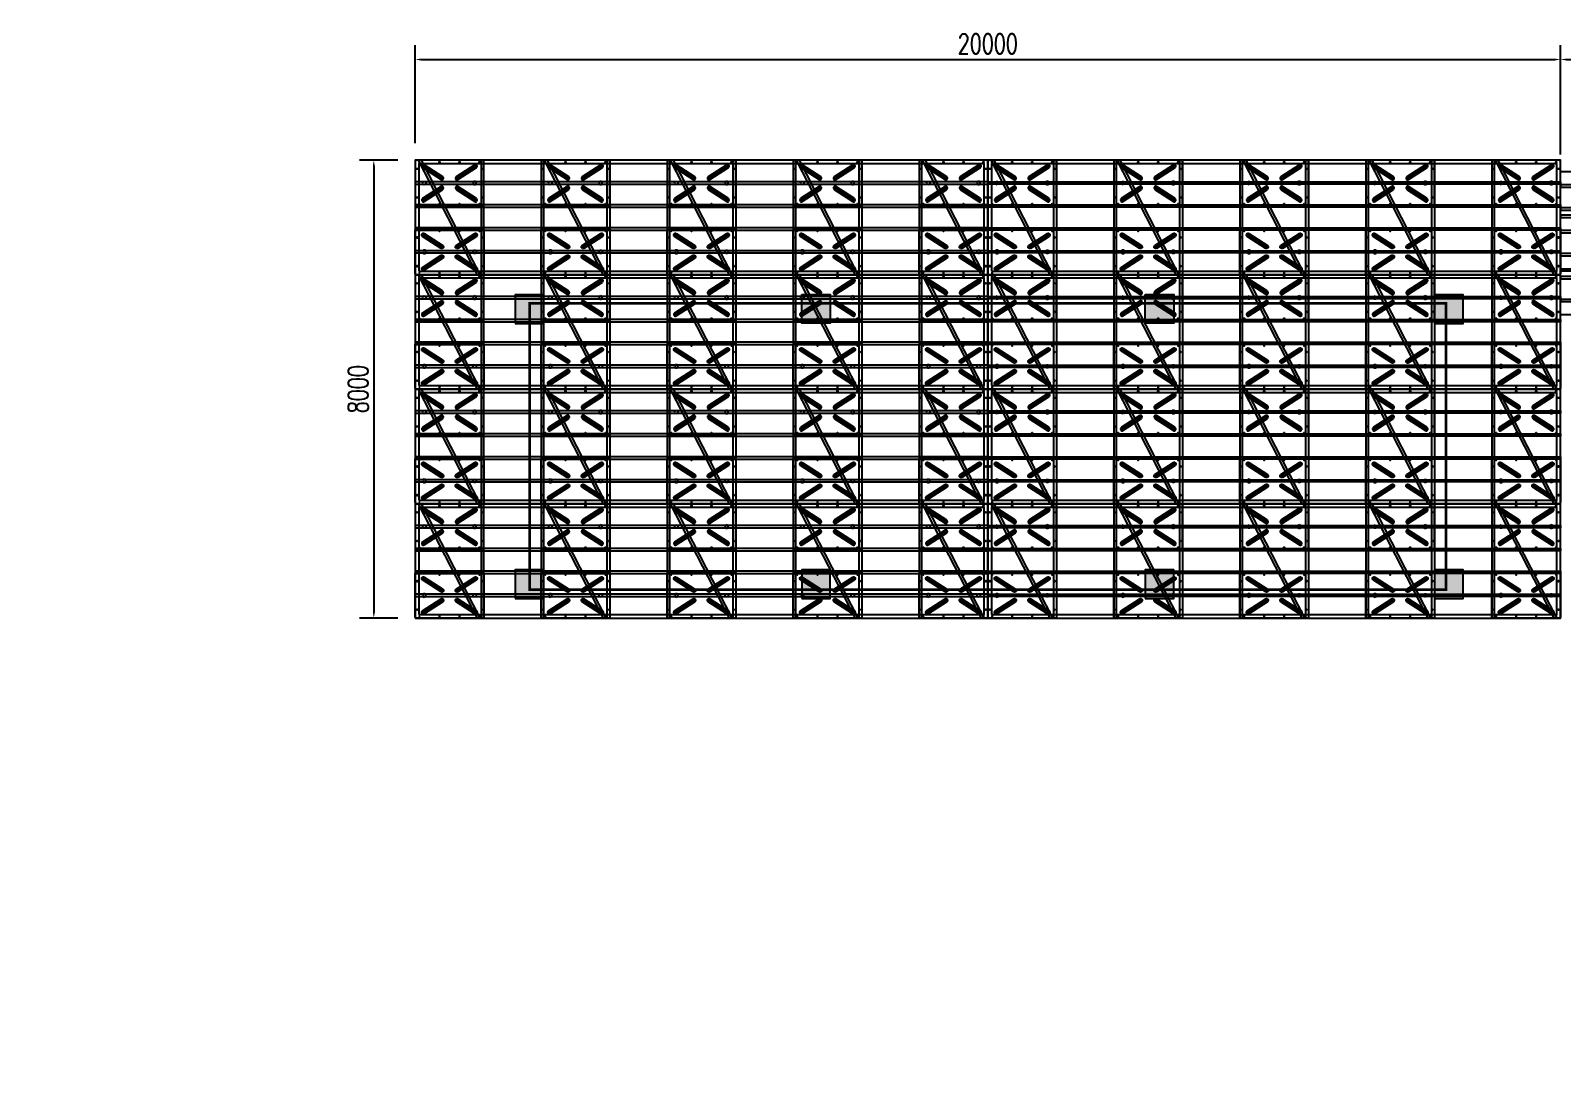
# Model space of a CAD drawing. Header units: millimetres. Extents: x -1871197 to -1180782, y 1281217 to 1543414.
# Drawn here: x -1449790 to -1423046, y 1381034 to 1399281 of the extents above; entities that cross this region are included whole.
import ezdxf

# ---------------------------------------------------------------- set-up
doc = ezdxf.new("R2010")
doc.units = ezdxf.units.MM
doc.header["$LTSCALE"] = 10
doc.layers.get('0').update_dxf_attribs({"linetype": 'CONTINUOUS'})
doc.layers.get('DEFPOINTS').update_dxf_attribs({"linetype": 'CONTINUOUS'})
for name, color, linetype in [('W-FLOAT_BOWL浮筒', 253, 'CONTINUOUS'), ('W-STEEL_FRAME钢架', 3, 'CONTINUOUS'), ('W-STEEL_KEEL钢龙骨', 5, 'CONTINUOUS'), ('W-WOOD_FLOOR木地板', 30, 'CONTINUOUS'), ('景-通用-文字', 7, 'CONTINUOUS')]:
    doc.layers.add(name, color=color, linetype=linetype)
doc.styles.add('STANDARD_T3', font='simplex.shx', dxfattribs={"width": 0.7, "bigfont": 'gbcbig.shx'})
doc.dimstyles.new('W&&100', dxfattribs={"dimtxt": 350, "dimasz": 100, "dimexe": 250, "dimexo": 300, "dimgap": 100, "dimtad": 1, "dimdec": 0, "dimzin": 0, "dimdsep": 46, "dimtxsty": 'STANDARD_T3', "dimcen": 0.09, "dimclrd": 1, "dimclre": 1, "dimclrt": 7, "dimazin": 2, "dimtfac": 1, "dimtdec": 0, "dimtix": 1, "dimtmove": 2, "dimatfit": 3, "dimfxl": 100, "dimtolj": 1, "dimtzin": 0, "dimarcsym": 0})

# ---------------------------------------------------------------- blocks, each defined once
blk = doc.blocks.new('*U172')
at = {"layer": 'W-STEEL_KEEL钢龙骨'}
blk.add_lwpolyline([(-5250, -20), (5250, -20), (5250, 20), (-5250, 20)], close=True, dxfattribs=at)
blk = doc.blocks.new('*U173')
at = {"color": 0, "linetype": 'ByBlock', "lineweight": -2, "transparency": 16777216}
for p in [(0, 0), (0, -400), (0, -800), (0, -1200), (0, -1600), (0, -2000)]:
    blk.add_blockref('*U172', p, dxfattribs=at)
blk = doc.blocks.new('*U214')
at = {"layer": 'W-STEEL_KEEL钢龙骨'}
blk.add_lwpolyline([(-5000, -20), (5000, -20), (5000, 20), (-5000, 20)], close=True, dxfattribs=at)
blk = doc.blocks.new('*U215')
at = {"layer": 'W-STEEL_KEEL钢龙骨', "color": 0, "linetype": 'ByBlock', "lineweight": -2, "transparency": 16777216}
for p in [(0, 0), (0, -400), (0, -800), (0, -1200)]:
    blk.add_blockref('*U214', p, dxfattribs=at)
blk = doc.blocks.new('*U200')
at = {"layer": 'W-STEEL_KEEL钢龙骨'}
blk.add_lwpolyline([(-5000, -20), (5000, -20), (5000, 20), (-5000, 20)], close=True, dxfattribs=at)
blk = doc.blocks.new('*U201')
at = {"layer": 'W-STEEL_KEEL钢龙骨', "color": 0, "linetype": 'ByBlock', "lineweight": -2, "transparency": 16777216}
for p in [(0, 0), (0, -400), (0, -800), (0, -1200)]:
    blk.add_blockref('*U200', p, dxfattribs=at)
blk = doc.blocks.new('*U210')
at = {"layer": 'W-STEEL_KEEL钢龙骨'}
blk.add_lwpolyline([(-5000, -20), (5000, -20), (5000, 20), (-5000, 20)], close=True, dxfattribs=at)
blk = doc.blocks.new('*U211')
at = {"layer": 'W-STEEL_KEEL钢龙骨', "color": 0, "linetype": 'ByBlock', "lineweight": -2, "transparency": 16777216}
for p in [(0, 0), (0, -400), (0, -800), (0, -1200)]:
    blk.add_blockref('*U210', p, dxfattribs=at)
blk = doc.blocks.new('*U202')
at = {"layer": 'W-STEEL_KEEL钢龙骨'}
blk.add_lwpolyline([(-5000, -20), (5000, -20), (5000, 20), (-5000, 20)], close=True, dxfattribs=at)
blk = doc.blocks.new('*U203')
at = {"layer": 'W-STEEL_KEEL钢龙骨', "color": 0, "linetype": 'ByBlock', "lineweight": -2, "transparency": 16777216}
for p in [(0, 0), (0, -400), (0, -800), (0, -1200)]:
    blk.add_blockref('*U202', p, dxfattribs=at)
blk = doc.blocks.new('*U204')
at = {"layer": 'W-STEEL_KEEL钢龙骨'}
blk.add_lwpolyline([(-5000, -20), (5000, -20), (5000, 20), (-5000, 20)], close=True, dxfattribs=at)
blk = doc.blocks.new('*U205')
at = {"layer": 'W-STEEL_KEEL钢龙骨', "color": 0, "linetype": 'ByBlock', "lineweight": -2, "transparency": 16777216}
for p in [(0, 0), (0, -400), (0, -800), (0, -1200)]:
    blk.add_blockref('*U204', p, dxfattribs=at)
blk = doc.blocks.new('*U206')
at = {"layer": 'W-STEEL_KEEL钢龙骨'}
blk.add_lwpolyline([(-5000, -20), (5000, -20), (5000, 20), (-5000, 20)], close=True, dxfattribs=at)
blk = doc.blocks.new('*U207')
at = {"layer": 'W-STEEL_KEEL钢龙骨', "color": 0, "linetype": 'ByBlock', "lineweight": -2, "transparency": 16777216}
for p in [(0, 0), (0, -400), (0, -800), (0, -1200)]:
    blk.add_blockref('*U206', p, dxfattribs=at)
blk = doc.blocks.new('*U208')
at = {"layer": 'W-STEEL_KEEL钢龙骨'}
blk.add_lwpolyline([(-5000, -20), (5000, -20), (5000, 20), (-5000, 20)], close=True, dxfattribs=at)
blk = doc.blocks.new('*U209')
at = {"layer": 'W-STEEL_KEEL钢龙骨', "color": 0, "linetype": 'ByBlock', "lineweight": -2, "transparency": 16777216}
for p in [(0, 0), (0, -400), (0, -800), (0, -1200)]:
    blk.add_blockref('*U208', p, dxfattribs=at)
blk = doc.blocks.new('*U212')
at = {"layer": 'W-STEEL_KEEL钢龙骨'}
blk.add_lwpolyline([(-5000, -20), (5000, -20), (5000, 20), (-5000, 20)], close=True, dxfattribs=at)
blk = doc.blocks.new('*U213')
at = {"layer": 'W-STEEL_KEEL钢龙骨', "color": 0, "linetype": 'ByBlock', "lineweight": -2, "transparency": 16777216}
for p in [(0, 0), (0, -400), (0, -800), (0, -1200)]:
    blk.add_blockref('*U212', p, dxfattribs=at)
blk = doc.blocks.new('zhuzi')
at = {"layer": '景-通用-文字'}
h = blk.add_hatch(color=1, dxfattribs=at)
h.dxf.hatch_style = 1
h.paths.add_polyline_path([(0, 0), (500, 0), (500, 500), (0, 500)])
at = {"layer": 'W-STEEL_FRAME钢架'}
blk.add_lwpolyline([(0, 0), (500, 0), (500, 500), (0, 500)], close=True, dxfattribs=at)
blk = doc.blocks.new('*D558')
at = {"layer": 'DEFPOINTS', "color": 0, "transparency": 16777216}
for p in [(-1443078, 1397018), (-1443798, 1389018), (-1443078, 1389018)]:
    blk.add_point(p, dxfattribs=at)
at = {"layer": 'W-STEEL_FRAME钢架', "color": 1, "lineweight": -2, "transparency": 16777216}
for p, q in [((-1443378, 1397018), (-1444048, 1397018)), ((-1443798, 1396918), (-1443798, 1389118)), ((-1443378, 1389018), (-1444048, 1389018))]:
    blk.add_line(p, q, dxfattribs=at)
at = {"layer": 'W-STEEL_FRAME钢架', "color": 1, "transparency": 16777216}
for points in [[(-1443815, 1396918), (-1443782, 1396918), (-1443798, 1397018)], [(-1443815, 1389118), (-1443782, 1389118), (-1443798, 1389018)]]:
    blk.add_solid(points, dxfattribs=at)
at = {"layer": 'W-STEEL_FRAME钢架', "color": 7, "transparency": 16777216, "insert": (-1444073, 1393018), "char_height": 350, "attachment_point": 5, "rotation": 90, "style": 'STANDARD_T3'}
blk.add_mtext('\\A1;8000', dxfattribs=at)
blk = doc.blocks.new('*D559')
at = {"layer": 'DEFPOINTS', "color": 0, "transparency": 16777216}
for p in [(-1423078, 1398776), (-1443078, 1397018), (-1423078, 1397018)]:
    blk.add_point(p, dxfattribs=at)
at = {"layer": 'W-STEEL_FRAME钢架', "color": 1, "lineweight": -2, "transparency": 16777216}
for p, q in [((-1443078, 1397318), (-1443078, 1399026)), ((-1423078, 1397318), (-1423078, 1399026)), ((-1442978, 1398776), (-1423178, 1398776))]:
    blk.add_line(p, q, dxfattribs=at)
at = {"layer": 'W-STEEL_FRAME钢架', "color": 1, "transparency": 16777216}
for points in [[(-1442978, 1398793), (-1442978, 1398760), (-1443078, 1398776)], [(-1423178, 1398793), (-1423178, 1398760), (-1423078, 1398776)]]:
    blk.add_solid(points, dxfattribs=at)
at = {"layer": 'W-STEEL_FRAME钢架', "color": 7, "transparency": 16777216, "insert": (-1433078, 1399051), "char_height": 350, "attachment_point": 5, "style": 'STANDARD_T3'}
blk.add_mtext('\\A1;20000', dxfattribs=at)
blk = doc.blocks.new('*D560')
at = {"layer": 'DEFPOINTS', "color": 0, "transparency": 16777216}
for p in [(-1410078, 1398776), (-1423078, 1396818), (-1410078, 1396818)]:
    blk.add_point(p, dxfattribs=at)
at = {"layer": 'W-STEEL_FRAME钢架', "color": 1, "lineweight": -2, "transparency": 16777216}
for p, q in [((-1423078, 1397118), (-1423078, 1399026)), ((-1410078, 1397118), (-1410078, 1399026)), ((-1422978, 1398776), (-1410178, 1398776))]:
    blk.add_line(p, q, dxfattribs=at)
at = {"layer": 'W-STEEL_FRAME钢架', "color": 1, "transparency": 16777216}
for points in [[(-1422978, 1398793), (-1422978, 1398760), (-1423078, 1398776)], [(-1410178, 1398793), (-1410178, 1398760), (-1410078, 1398776)]]:
    blk.add_solid(points, dxfattribs=at)
at = {"layer": 'W-STEEL_FRAME钢架', "color": 7, "transparency": 16777216, "insert": (-1416578, 1399051), "char_height": 350, "attachment_point": 5, "style": 'STANDARD_T3'}
blk.add_mtext('\\A1;13000', dxfattribs=at)
blk = doc.blocks.new('1200fx')
at = {"layer": 'W-FLOAT_BOWL浮筒'}
for p, q in [((0, 375), (0, -375)), ((1175, 400), (25, 400)), ((121, 311), (116, 301)), ((116, 301), (118, 289)), ((118, 289), (121, 279)), ((128, 320), (121, 311)), ((121, 279), (129, 271)), ((126, 296), (129, 306)), ((128, 286), (126, 296)), ((139, 325), (128, 320)), ((134, 279), (128, 286)), ((129, 306), (136, 314)), ((129, 296), (131, 304)), ((131, 288), (129, 296)), ((137, 283), (129, 271)), ((129, 271), (453, 61)), ((131, 304), (137, 311)), ((137, 283), (131, 288)), ((134, 279), (458, 68)), ((136, 314), (145, 316)), ((137, 311), (145, 313)), ((153, 309), (137, 283)), ((461, 71), (137, 283)), ((150, 325), (139, 325)), ((145, 316), (155, 313)), ((145, 313), (153, 309)), ((159, 321), (150, 325)), ((159, 321), (153, 309)), ((153, 309), (477, 100)), ((478, 103), (155, 313)), ((483, 112), (159, 321)), ((1041, 321), (717, 112)), ((1045, 313), (722, 103)), ((723, 100), (1047, 309)), ((1064, 283), (741, 71)), ((742, 68), (1066, 279)), ((747, 61), (1071, 271)), ((1052, 325), (1041, 321)), ((1047, 309), (1041, 321)), ((1045, 313), (1055, 316)), ((1047, 309), (1055, 313)), ((1047, 309), (1064, 283)), ((1063, 325), (1052, 325)), ((1055, 316), (1064, 314)), ((1055, 313), (1063, 311)), ((1072, 320), (1063, 325)), ((1063, 311), (1069, 304)), ((1064, 314), (1072, 306)), ((1069, 288), (1064, 283)), ((1064, 283), (1071, 271)), ((1072, 286), (1066, 279)), ((1069, 304), (1071, 296)), ((1071, 296), (1069, 288)), ((1071, 271), (1079, 279)), ((1080, 311), (1072, 320)), ((1072, 306), (1076, 296)), ((1076, 296), (1072, 286)), ((1079, 279), (1084, 289)), ((1084, 301), (1080, 311)), ((1084, 289), (1084, 301)), ((1200, -375), (1200, 375)), ((132, 1), (134, 11)), ((134, -11), (132, 1)), ((134, 11), (140, 21)), ((140, 21), (150, 28)), ((150, 28), (161, 29)), ((161, 29), (171, 28)), ((171, 28), (180, 21)), ((180, 21), (187, 11)), ((187, 11), (188, 1)), ((188, 1), (187, -11)), ((461, 71), (453, 61)), ((453, 61), (464, 56)), ((467, 65), (458, 68)), ((461, 71), (477, 100)), ((469, 70), (461, 71)), ((464, 56), (475, 56)), ((478, 68), (467, 65)), ((475, 71), (469, 70)), ((482, 76), (475, 71)), ((475, 56), (485, 61)), ((483, 112), (477, 100)), ((477, 100), (482, 93)), ((478, 103), (485, 95)), ((485, 75), (478, 68)), ((482, 93), (485, 85)), ((485, 85), (482, 76)), ((491, 103), (483, 112)), ((485, 95), (488, 85)), ((488, 85), (485, 75)), ((485, 61), (493, 70)), ((496, 93), (491, 103)), ((493, 70), (496, 81)), ((496, 81), (496, 93)), ((709, 103), (704, 93)), ((704, 93), (704, 81)), ((704, 81), (707, 70)), ((707, 70), (715, 61)), ((717, 112), (709, 103)), ((712, 85), (715, 95)), ((715, 75), (712, 85)), ((715, 95), (722, 103)), ((723, 68), (715, 75)), ((715, 61), (725, 56)), ((717, 112), (723, 100)), ((717, 85), (718, 93)), ((718, 76), (717, 85)), ((718, 93), (723, 100)), ((725, 71), (718, 76)), ((741, 71), (723, 100)), ((733, 65), (723, 68)), ((733, 70), (725, 71)), ((725, 56), (736, 56)), ((741, 71), (733, 70)), ((742, 68), (733, 65)), ((736, 56), (747, 61)), ((741, 71), (747, 61)), ((1015, 11), (1012, 1)), ((1012, 1), (1015, -11)), ((1020, 21), (1015, 11)), ((1029, 28), (1020, 21)), ((1041, 29), (1029, 28)), ((1050, 28), (1041, 29)), ((1060, 21), (1050, 28)), ((1066, 11), (1060, 21)), ((1068, 1), (1066, 11)), ((1066, -11), (1068, 1)), ((453, -60), (129, -269)), ((140, -21), (134, -11)), ((458, -68), (134, -278)), ((137, -281), (461, -71)), ((150, -26), (140, -21)), ((161, -29), (150, -26)), ((477, -98), (153, -309)), ((155, -313), (478, -101)), ((159, -320), (483, -110)), ((171, -26), (161, -29)), ((180, -21), (171, -26)), ((187, -11), (180, -21)), ((464, -56), (453, -60)), ((453, -60), (461, -71)), ((458, -68), (467, -65)), ((461, -71), (469, -68)), ((461, -71), (477, -98)), ((475, -56), (464, -56)), ((467, -65), (478, -66)), ((469, -68), (475, -70)), ((485, -61), (475, -56)), ((475, -70), (482, -76)), ((482, -93), (477, -98)), ((477, -98), (483, -110)), ((478, -66), (485, -75)), ((485, -95), (478, -101)), ((482, -76), (485, -85)), ((485, -85), (482, -93)), ((483, -110), (491, -101)), ((493, -70), (485, -61)), ((485, -75), (488, -85)), ((488, -85), (485, -95)), ((491, -101), (496, -91)), ((496, -80), (493, -70)), ((496, -91), (496, -80)), ((707, -70), (704, -80)), ((704, -80), (704, -91)), ((704, -91), (709, -101)), ((715, -61), (707, -70)), ((709, -101), (717, -110)), ((712, -85), (715, -75)), ((715, -95), (712, -85)), ((725, -56), (715, -61)), ((715, -75), (723, -66)), ((722, -101), (715, -95)), ((717, -85), (718, -76)), ((718, -93), (717, -85)), ((723, -98), (717, -110)), ((717, -110), (1041, -320)), ((718, -76), (725, -70)), ((723, -98), (718, -93)), ((722, -101), (1045, -313)), ((723, -66), (733, -65)), ((741, -71), (723, -98)), ((1047, -309), (723, -98)), ((736, -56), (725, -56)), ((725, -70), (733, -68)), ((733, -65), (742, -68)), ((733, -68), (741, -71)), ((747, -60), (736, -56)), ((747, -60), (741, -71)), ((741, -71), (1064, -281)), ((1066, -278), (742, -68)), ((1071, -269), (747, -60)), ((1015, -11), (1020, -21)), ((1020, -21), (1029, -26)), ((1029, -26), (1041, -29)), ((1041, -29), (1050, -26)), ((1050, -26), (1060, -21)), ((1060, -21), (1066, -11)), ((25, -400), (1175, -400)), ((118, -288), (116, -299)), ((116, -299), (121, -311)), ((121, -278), (118, -288)), ((129, -269), (121, -278)), ((121, -311), (128, -320)), ((126, -296), (128, -286)), ((129, -306), (126, -296)), ((128, -286), (134, -278)), ((128, -320), (139, -325)), ((129, -269), (137, -281)), ((129, -296), (131, -288)), ((131, -304), (129, -296)), ((136, -313), (129, -306)), ((131, -288), (137, -281)), ((137, -309), (131, -304)), ((145, -314), (136, -313)), ((153, -309), (137, -281)), ((145, -311), (137, -309)), ((139, -325), (150, -325)), ((153, -309), (145, -311)), ((155, -313), (145, -314)), ((150, -325), (159, -320)), ((153, -309), (159, -320)), ((1041, -320), (1047, -309)), ((1041, -320), (1052, -325)), ((1055, -314), (1045, -313)), ((1047, -309), (1064, -281)), ((1055, -311), (1047, -309)), ((1052, -325), (1063, -325)), ((1063, -309), (1055, -311)), ((1064, -313), (1055, -314)), ((1069, -304), (1063, -309)), ((1063, -325), (1072, -320)), ((1071, -269), (1064, -281)), ((1064, -281), (1069, -288)), ((1072, -306), (1064, -313)), ((1066, -278), (1072, -286)), ((1069, -288), (1071, -296)), ((1071, -296), (1069, -304)), ((1079, -278), (1071, -269)), ((1072, -286), (1076, -296)), ((1076, -296), (1072, -306)), ((1072, -320), (1080, -311)), ((1084, -288), (1079, -278)), ((1080, -311), (1084, -299)), ((1084, -299), (1084, -288))]:
    blk.add_line(p, q, dxfattribs=at)
for centre in [(75, 365), (425, 365), (775, 365), (1125, 365), (35, 250), (1165, 250), (35, -250), (1165, -250), (75, -365), (425, -365), (775, -365), (1125, -365)]:
    blk.add_circle(centre, 7, dxfattribs=at)
for centre, start, end in [((25, 375), 90, 180), ((1175, 375), 0, 90), ((25, -375), 180, 270), ((1175, -375), 270, 0)]:
    blk.add_arc(centre, 25, start, end, dxfattribs=at)
blk = doc.blocks.new('*U611')
blk.add_blockref('1200fx', (-600, 600))
at = {"xscale": -1, "rotation": 180}
blk.add_blockref('1200fx', (-600, -600), dxfattribs=at)
blk = doc.blocks.new('*U613')
at = {"color": 0, "linetype": 'ByBlock', "lineweight": -2, "transparency": 16777216}
for p in [(0, 0), (2200, 0), (4400, 0), (6600, 0), (8800, 0)]:
    blk.add_blockref('*U611', p, dxfattribs=at)
blk = doc.blocks.new('*U618')
blk.add_blockref('1200fx', (-600, 600))
at = {"xscale": -1, "rotation": 180}
blk.add_blockref('1200fx', (-600, -600), dxfattribs=at)
blk = doc.blocks.new('*U619')
at = {"color": 0, "linetype": 'ByBlock', "lineweight": -2, "transparency": 16777216}
for p in [(0, 0), (2200, 0), (4400, 0), (6600, 0), (8800, 0)]:
    blk.add_blockref('*U618', p, dxfattribs=at)
blk = doc.blocks.new('*U620')
blk.add_blockref('1200fx', (-600, 600))
at = {"xscale": -1, "rotation": 180}
blk.add_blockref('1200fx', (-600, -600), dxfattribs=at)
blk = doc.blocks.new('*U621')
at = {"color": 0, "linetype": 'ByBlock', "lineweight": -2, "transparency": 16777216}
for p in [(0, 0), (2200, 0), (4400, 0), (6600, 0), (8800, 0)]:
    blk.add_blockref('*U620', p, dxfattribs=at)
blk = doc.blocks.new('*U622')
blk.add_blockref('1200fx', (-600, 600))
at = {"xscale": -1, "rotation": 180}
blk.add_blockref('1200fx', (-600, -600), dxfattribs=at)
blk = doc.blocks.new('*U623')
at = {"color": 0, "linetype": 'ByBlock', "lineweight": -2, "transparency": 16777216}
for p in [(0, 0), (2200, 0), (4400, 0), (6600, 0), (8800, 0)]:
    blk.add_blockref('*U622', p, dxfattribs=at)
blk = doc.blocks.new('*U624')
blk.add_blockref('1200fx', (-600, 600))
at = {"xscale": -1, "rotation": 180}
blk.add_blockref('1200fx', (-600, -600), dxfattribs=at)
blk = doc.blocks.new('*U625')
at = {"color": 0, "linetype": 'ByBlock', "lineweight": -2, "transparency": 16777216}
for p in [(0, 0), (2200, 0), (4400, 0), (6600, 0), (8800, 0)]:
    blk.add_blockref('*U624', p, dxfattribs=at)
blk = doc.blocks.new('*U614')
blk.add_blockref('1200fx', (-600, 600))
at = {"xscale": -1, "rotation": 180}
blk.add_blockref('1200fx', (-600, -600), dxfattribs=at)
blk = doc.blocks.new('*U615')
at = {"color": 0, "linetype": 'ByBlock', "lineweight": -2, "transparency": 16777216}
for p in [(0, 0), (2200, 0), (4400, 0), (6600, 0), (8800, 0)]:
    blk.add_blockref('*U614', p, dxfattribs=at)
blk = doc.blocks.new('*U616')
blk.add_blockref('1200fx', (-600, 600))
at = {"xscale": -1, "rotation": 180}
blk.add_blockref('1200fx', (-600, -600), dxfattribs=at)
blk = doc.blocks.new('*U617')
at = {"color": 0, "linetype": 'ByBlock', "lineweight": -2, "transparency": 16777216}
for p in [(0, 0), (2200, 0), (4400, 0), (6600, 0), (8800, 0)]:
    blk.add_blockref('*U616', p, dxfattribs=at)
blk = doc.blocks.new('*U626')
blk.add_blockref('1200fx', (-600, 600))
at = {"xscale": -1, "rotation": 180}
blk.add_blockref('1200fx', (-600, -600), dxfattribs=at)
blk = doc.blocks.new('*U627')
at = {"layer": 'W-STEEL_FRAME钢架', "color": 0, "linetype": 'ByBlock', "lineweight": -2, "transparency": 16777216}
for p in [(0, 0), (2200, 0), (4400, 0), (6600, 0), (8800, 0)]:
    blk.add_blockref('*U626', p, dxfattribs=at)

msp = doc.modelspace()

# ---------------------------------------------------------------- hatches: boundary and pattern name
h = msp.add_hatch()
h.set_pattern_fill('橡胶', color=256, scale=100)
h.set_pattern_definition([(45, (84.95, 71.7), (-250.000007, 250.000007), []), (135, (641.52, 71.7), (-250.000007, -250.000007), [80, -273.5534])])
h.paths.add_polyline_path([(-1449789.8, 1381039.4), (-1449769.8, 1381039.4), (-1449769.8, 1381034.4), (-1449789.8, 1381034.4)])
at = {"layer": 'W-WOOD_FLOOR木地板'}
h = msp.add_hatch(dxfattribs=at)
h.set_pattern_fill('橡胶', color=256, scale=50)
h.set_pattern_definition([(45, (-3011836.5, -1010911.94), (-125.000003, 125.000003), []), (135, (-3011558.22, -1010911.94), (-125.000003, -125.000003), [40, -136.7767])])
h.paths.add_polyline_path([(-1449769.8, 1381039.4), (-1449789.8, 1381039.4), (-1449789.8, 1381034.4), (-1449769.8, 1381034.4)])

# ---------------------------------------------------------------- linework, layer by layer
at = {"layer": 'W-STEEL_FRAME钢架'}
for points in [[(-1443077.7, 1395017.7), (-1433077.7, 1395017.7), (-1433077.7, 1397017.7), (-1443077.7, 1397017.7)], [(-1443014.7, 1395080.7), (-1433140.7, 1395080.7), (-1433140.7, 1396954.7), (-1443014.7, 1396954.7)], [(-1441877.7, 1397017.7), (-1441925.7, 1397017.7), (-1441925.7, 1395017.7), (-1441877.7, 1395017.7)], [(-1440829.7, 1397017.7), (-1440877.7, 1397017.7), (-1440877.7, 1395017.7), (-1440829.7, 1395017.7)], [(-1439725.7, 1397017.7), (-1439677.7, 1397017.7), (-1439677.7, 1395017.7), (-1439725.7, 1395017.7)], [(-1438629.7, 1397017.7), (-1438677.7, 1397017.7), (-1438677.7, 1395017.7), (-1438629.7, 1395017.7)], [(-1437525.7, 1397017.7), (-1437477.7, 1397017.7), (-1437477.7, 1395017.7), (-1437525.7, 1395017.7)], [(-1436429.7, 1397017.7), (-1436477.7, 1397017.7), (-1436477.7, 1395017.7), (-1436429.7, 1395017.7)], [(-1435325.7, 1397017.7), (-1435277.7, 1397017.7), (-1435277.7, 1395017.7), (-1435325.7, 1395017.7)], [(-1434229.7, 1397017.7), (-1434277.7, 1397017.7), (-1434277.7, 1395017.7), (-1434229.7, 1395017.7)], [(-1433077.7, 1395017.7), (-1423077.7, 1395017.7), (-1423077.7, 1397017.7), (-1433077.7, 1397017.7)], [(-1433014.7, 1395080.7), (-1423140.7, 1395080.7), (-1423140.7, 1396954.7), (-1433014.7, 1396954.7)], [(-1431925.7, 1397017.7), (-1431877.7, 1397017.7), (-1431877.7, 1395017.7), (-1431925.7, 1395017.7)], [(-1430829.7, 1397017.7), (-1430877.7, 1397017.7), (-1430877.7, 1395017.7), (-1430829.7, 1395017.7)], [(-1429725.7, 1397017.7), (-1429677.7, 1397017.7), (-1429677.7, 1395017.7), (-1429725.7, 1395017.7)], [(-1428629.7, 1397017.7), (-1428677.7, 1397017.7), (-1428677.7, 1395017.7), (-1428629.7, 1395017.7)], [(-1427525.7, 1397017.7), (-1427477.7, 1397017.7), (-1427477.7, 1395017.7), (-1427525.7, 1395017.7)], [(-1426429.7, 1397017.7), (-1426477.7, 1397017.7), (-1426477.7, 1395017.7), (-1426429.7, 1395017.7)], [(-1425325.7, 1397017.7), (-1425277.7, 1397017.7), (-1425277.7, 1395017.7), (-1425325.7, 1395017.7)], [(-1424229.7, 1397017.7), (-1424277.7, 1397017.7), (-1424277.7, 1395017.7), (-1424229.7, 1395017.7)], [(-1423077.7, 1396817.7), (-1412577.7, 1396817.7), (-1412577.7, 1394317.7), (-1423077.7, 1394317.7)], [(-1443077.7, 1393017.7), (-1433077.7, 1393017.7), (-1433077.7, 1395017.7), (-1443077.7, 1395017.7)], [(-1443014.7, 1393080.7), (-1433140.7, 1393080.7), (-1433140.7, 1394954.7), (-1443014.7, 1394954.7)], [(-1441877.7, 1395017.7), (-1441925.7, 1395017.7), (-1441925.7, 1393017.7), (-1441877.7, 1393017.7)], [(-1440829.7, 1395017.7), (-1440877.7, 1395017.7), (-1440877.7, 1393017.7), (-1440829.7, 1393017.7)], [(-1439725.7, 1395017.7), (-1439677.7, 1395017.7), (-1439677.7, 1393017.7), (-1439725.7, 1393017.7)], [(-1438629.7, 1395017.7), (-1438677.7, 1395017.7), (-1438677.7, 1393017.7), (-1438629.7, 1393017.7)], [(-1437525.7, 1395017.7), (-1437477.7, 1395017.7), (-1437477.7, 1393017.7), (-1437525.7, 1393017.7)], [(-1436429.7, 1395017.7), (-1436477.7, 1395017.7), (-1436477.7, 1393017.7), (-1436429.7, 1393017.7)], [(-1435325.7, 1395017.7), (-1435277.7, 1395017.7), (-1435277.7, 1393017.7), (-1435325.7, 1393017.7)], [(-1434229.7, 1395017.7), (-1434277.7, 1395017.7), (-1434277.7, 1393017.7), (-1434229.7, 1393017.7)], [(-1433077.7, 1393017.7), (-1423077.7, 1393017.7), (-1423077.7, 1395017.7), (-1433077.7, 1395017.7)], [(-1433014.7, 1393080.7), (-1423140.7, 1393080.7), (-1423140.7, 1394954.7), (-1433014.7, 1394954.7)], [(-1431925.7, 1395017.7), (-1431877.7, 1395017.7), (-1431877.7, 1393017.7), (-1431925.7, 1393017.7)], [(-1430829.7, 1395017.7), (-1430877.7, 1395017.7), (-1430877.7, 1393017.7), (-1430829.7, 1393017.7)], [(-1429725.7, 1395017.7), (-1429677.7, 1395017.7), (-1429677.7, 1393017.7), (-1429725.7, 1393017.7)], [(-1428629.7, 1395017.7), (-1428677.7, 1395017.7), (-1428677.7, 1393017.7), (-1428629.7, 1393017.7)], [(-1427525.7, 1395017.7), (-1427477.7, 1395017.7), (-1427477.7, 1393017.7), (-1427525.7, 1393017.7)], [(-1426429.7, 1395017.7), (-1426477.7, 1395017.7), (-1426477.7, 1393017.7), (-1426429.7, 1393017.7)], [(-1425325.7, 1395017.7), (-1425277.7, 1395017.7), (-1425277.7, 1393017.7), (-1425325.7, 1393017.7)], [(-1424229.7, 1395017.7), (-1424277.7, 1395017.7), (-1424277.7, 1393017.7), (-1424229.7, 1393017.7)], [(-1443077.7, 1391017.7), (-1433077.7, 1391017.7), (-1433077.7, 1393017.7), (-1443077.7, 1393017.7)], [(-1443014.7, 1391080.7), (-1433140.7, 1391080.7), (-1433140.7, 1392954.7), (-1443014.7, 1392954.7)], [(-1441877.7, 1393017.7), (-1441925.7, 1393017.7), (-1441925.7, 1391017.7), (-1441877.7, 1391017.7)], [(-1440829.7, 1393017.7), (-1440877.7, 1393017.7), (-1440877.7, 1391017.7), (-1440829.7, 1391017.7)], [(-1439725.7, 1393017.7), (-1439677.7, 1393017.7), (-1439677.7, 1391017.7), (-1439725.7, 1391017.7)], [(-1438629.7, 1393017.7), (-1438677.7, 1393017.7), (-1438677.7, 1391017.7), (-1438629.7, 1391017.7)], [(-1437525.7, 1393017.7), (-1437477.7, 1393017.7), (-1437477.7, 1391017.7), (-1437525.7, 1391017.7)], [(-1436429.7, 1393017.7), (-1436477.7, 1393017.7), (-1436477.7, 1391017.7), (-1436429.7, 1391017.7)], [(-1435325.7, 1393017.7), (-1435277.7, 1393017.7), (-1435277.7, 1391017.7), (-1435325.7, 1391017.7)], [(-1434229.7, 1393017.7), (-1434277.7, 1393017.7), (-1434277.7, 1391017.7), (-1434229.7, 1391017.7)], [(-1433077.7, 1391017.7), (-1423077.7, 1391017.7), (-1423077.7, 1393017.7), (-1433077.7, 1393017.7)], [(-1433014.7, 1391080.7), (-1423140.7, 1391080.7), (-1423140.7, 1392954.7), (-1433014.7, 1392954.7)], [(-1431925.7, 1393017.7), (-1431877.7, 1393017.7), (-1431877.7, 1391017.7), (-1431925.7, 1391017.7)], [(-1430829.7, 1393017.7), (-1430877.7, 1393017.7), (-1430877.7, 1391017.7), (-1430829.7, 1391017.7)], [(-1429725.7, 1393017.7), (-1429677.7, 1393017.7), (-1429677.7, 1391017.7), (-1429725.7, 1391017.7)], [(-1428629.7, 1393017.7), (-1428677.7, 1393017.7), (-1428677.7, 1391017.7), (-1428629.7, 1391017.7)], [(-1427525.7, 1393017.7), (-1427477.7, 1393017.7), (-1427477.7, 1391017.7), (-1427525.7, 1391017.7)], [(-1426429.7, 1393017.7), (-1426477.7, 1393017.7), (-1426477.7, 1391017.7), (-1426429.7, 1391017.7)], [(-1425325.7, 1393017.7), (-1425277.7, 1393017.7), (-1425277.7, 1391017.7), (-1425325.7, 1391017.7)], [(-1424229.7, 1393017.7), (-1424277.7, 1393017.7), (-1424277.7, 1391017.7), (-1424229.7, 1391017.7)], [(-1443077.7, 1389017.7), (-1433077.7, 1389017.7), (-1433077.7, 1391017.7), (-1443077.7, 1391017.7)], [(-1443014.7, 1389080.7), (-1433140.7, 1389080.7), (-1433140.7, 1390954.7), (-1443014.7, 1390954.7)], [(-1441877.7, 1391017.7), (-1441925.7, 1391017.7), (-1441925.7, 1389017.7), (-1441877.7, 1389017.7)], [(-1440829.7, 1391017.7), (-1440877.7, 1391017.7), (-1440877.7, 1389017.7), (-1440829.7, 1389017.7)], [(-1439725.7, 1391017.7), (-1439677.7, 1391017.7), (-1439677.7, 1389017.7), (-1439725.7, 1389017.7)], [(-1438629.7, 1391017.7), (-1438677.7, 1391017.7), (-1438677.7, 1389017.7), (-1438629.7, 1389017.7)], [(-1437525.7, 1391017.7), (-1437477.7, 1391017.7), (-1437477.7, 1389017.7), (-1437525.7, 1389017.7)], [(-1436429.7, 1391017.7), (-1436477.7, 1391017.7), (-1436477.7, 1389017.7), (-1436429.7, 1389017.7)], [(-1435325.7, 1391017.7), (-1435277.7, 1391017.7), (-1435277.7, 1389017.7), (-1435325.7, 1389017.7)], [(-1434229.7, 1391017.7), (-1434277.7, 1391017.7), (-1434277.7, 1389017.7), (-1434229.7, 1389017.7)], [(-1433077.7, 1389017.7), (-1423077.7, 1389017.7), (-1423077.7, 1391017.7), (-1433077.7, 1391017.7)], [(-1433014.7, 1389080.7), (-1423140.7, 1389080.7), (-1423140.7, 1390954.7), (-1433014.7, 1390954.7)], [(-1431925.7, 1391017.7), (-1431877.7, 1391017.7), (-1431877.7, 1389017.7), (-1431925.7, 1389017.7)], [(-1430829.7, 1391017.7), (-1430877.7, 1391017.7), (-1430877.7, 1389017.7), (-1430829.7, 1389017.7)], [(-1429725.7, 1391017.7), (-1429677.7, 1391017.7), (-1429677.7, 1389017.7), (-1429725.7, 1389017.7)], [(-1428629.7, 1391017.7), (-1428677.7, 1391017.7), (-1428677.7, 1389017.7), (-1428629.7, 1389017.7)], [(-1427525.7, 1391017.7), (-1427477.7, 1391017.7), (-1427477.7, 1389017.7), (-1427525.7, 1389017.7)], [(-1426429.7, 1391017.7), (-1426477.7, 1391017.7), (-1426477.7, 1389017.7), (-1426429.7, 1389017.7)], [(-1425325.7, 1391017.7), (-1425277.7, 1391017.7), (-1425277.7, 1389017.7), (-1425325.7, 1389017.7)], [(-1424229.7, 1391017.7), (-1424277.7, 1391017.7), (-1424277.7, 1389017.7), (-1424229.7, 1389017.7)]]:
    msp.add_lwpolyline(points, close=True, dxfattribs=at)
at = {"layer": 'W-STEEL_FRAME钢架', "color": 2}
for points in [[(-1442968.3, 1397017.7), (-1443022.3, 1397017.7), (-1441996, 1395017.7), (-1441942.1, 1395017.7)], [(-1440768.3, 1397017.7), (-1440822.3, 1397017.7), (-1439796, 1395017.7), (-1439742.1, 1395017.7)], [(-1438568.3, 1397017.7), (-1438622.3, 1397017.7), (-1437596, 1395017.7), (-1437542.1, 1395017.7)], [(-1436368.3, 1397017.7), (-1436422.3, 1397017.7), (-1435396, 1395017.7), (-1435342.1, 1395017.7)], [(-1434168.3, 1397017.7), (-1434222.3, 1397017.7), (-1433196, 1395017.7), (-1433142.1, 1395017.7)], [(-1432968.3, 1397017.7), (-1433022.3, 1397017.7), (-1431996, 1395017.7), (-1431942.1, 1395017.7)], [(-1430768.3, 1397017.7), (-1430822.3, 1397017.7), (-1429796, 1395017.7), (-1429742.1, 1395017.7)], [(-1428568.3, 1397017.7), (-1428622.3, 1397017.7), (-1427596, 1395017.7), (-1427542.1, 1395017.7)], [(-1426368.3, 1397017.7), (-1426422.3, 1397017.7), (-1425396, 1395017.7), (-1425342.1, 1395017.7)], [(-1424168.3, 1397017.7), (-1424222.3, 1397017.7), (-1423196, 1395017.7), (-1423142.1, 1395017.7)], [(-1442968.3, 1395017.7), (-1443022.3, 1395017.7), (-1441996, 1393017.7), (-1441942.1, 1393017.7)], [(-1440768.3, 1395017.7), (-1440822.3, 1395017.7), (-1439796, 1393017.7), (-1439742.1, 1393017.7)], [(-1438568.3, 1395017.7), (-1438622.3, 1395017.7), (-1437596, 1393017.7), (-1437542.1, 1393017.7)], [(-1436368.3, 1395017.7), (-1436422.3, 1395017.7), (-1435396, 1393017.7), (-1435342.1, 1393017.7)], [(-1434168.3, 1395017.7), (-1434222.3, 1395017.7), (-1433196, 1393017.7), (-1433142.1, 1393017.7)], [(-1432968.3, 1395017.7), (-1433022.3, 1395017.7), (-1431996, 1393017.7), (-1431942.1, 1393017.7)], [(-1430768.3, 1395017.7), (-1430822.3, 1395017.7), (-1429796, 1393017.7), (-1429742.1, 1393017.7)], [(-1428568.3, 1395017.7), (-1428622.3, 1395017.7), (-1427596, 1393017.7), (-1427542.1, 1393017.7)], [(-1426368.3, 1395017.7), (-1426422.3, 1395017.7), (-1425396, 1393017.7), (-1425342.1, 1393017.7)], [(-1424168.3, 1395017.7), (-1424222.3, 1395017.7), (-1423196, 1393017.7), (-1423142.1, 1393017.7)], [(-1442968.3, 1393017.7), (-1443022.3, 1393017.7), (-1441996, 1391017.7), (-1441942.1, 1391017.7)], [(-1440768.3, 1393017.7), (-1440822.3, 1393017.7), (-1439796, 1391017.7), (-1439742.1, 1391017.7)], [(-1438568.3, 1393017.7), (-1438622.3, 1393017.7), (-1437596, 1391017.7), (-1437542.1, 1391017.7)], [(-1436368.3, 1393017.7), (-1436422.3, 1393017.7), (-1435396, 1391017.7), (-1435342.1, 1391017.7)], [(-1434168.3, 1393017.7), (-1434222.3, 1393017.7), (-1433196, 1391017.7), (-1433142.1, 1391017.7)], [(-1432968.3, 1393017.7), (-1433022.3, 1393017.7), (-1431996, 1391017.7), (-1431942.1, 1391017.7)], [(-1430768.3, 1393017.7), (-1430822.3, 1393017.7), (-1429796, 1391017.7), (-1429742.1, 1391017.7)], [(-1428568.3, 1393017.7), (-1428622.3, 1393017.7), (-1427596, 1391017.7), (-1427542.1, 1391017.7)], [(-1426368.3, 1393017.7), (-1426422.3, 1393017.7), (-1425396, 1391017.7), (-1425342.1, 1391017.7)], [(-1424168.3, 1393017.7), (-1424222.3, 1393017.7), (-1423196, 1391017.7), (-1423142.1, 1391017.7)], [(-1442968.3, 1391017.7), (-1443022.3, 1391017.7), (-1441996, 1389017.7), (-1441942.1, 1389017.7)], [(-1440768.3, 1391017.7), (-1440822.3, 1391017.7), (-1439796, 1389017.7), (-1439742.1, 1389017.7)], [(-1438568.3, 1391017.7), (-1438622.3, 1391017.7), (-1437596, 1389017.7), (-1437542.1, 1389017.7)], [(-1436368.3, 1391017.7), (-1436422.3, 1391017.7), (-1435396, 1389017.7), (-1435342.1, 1389017.7)], [(-1434168.3, 1391017.7), (-1434222.3, 1391017.7), (-1433196, 1389017.7), (-1433142.1, 1389017.7)], [(-1432968.3, 1391017.7), (-1433022.3, 1391017.7), (-1431996, 1389017.7), (-1431942.1, 1389017.7)], [(-1430768.3, 1391017.7), (-1430822.3, 1391017.7), (-1429796, 1389017.7), (-1429742.1, 1389017.7)], [(-1428568.3, 1391017.7), (-1428622.3, 1391017.7), (-1427596, 1389017.7), (-1427542.1, 1389017.7)], [(-1426368.3, 1391017.7), (-1426422.3, 1391017.7), (-1425396, 1389017.7), (-1425342.1, 1389017.7)], [(-1424168.3, 1391017.7), (-1424222.3, 1391017.7), (-1423196, 1389017.7), (-1423142.1, 1389017.7)]]:
    msp.add_lwpolyline(points, close=True, dxfattribs=at)
at = {"layer": 'W-STEEL_FRAME钢架', "color": 6, "const_width": 50}
msp.add_lwpolyline([(-1441077.7, 1389517.7), (-1425077.7, 1389517.7), (-1425077.7, 1394517.7), (-1441077.7, 1394517.7)], close=True, dxfattribs=at)
at = {"layer": 'W-STEEL_KEEL钢龙骨', "color": 30}
for points in [[(-1423077.7, 1396017.7), (-1412577.7, 1396017.7), (-1412577.7, 1396057.7), (-1423077.7, 1396057.7)], [(-1423077.7, 1395117.7), (-1412577.7, 1395117.7), (-1412577.7, 1395077.7), (-1423077.7, 1395077.7)]]:
    msp.add_lwpolyline(points, close=True, dxfattribs=at)

# ---------------------------------------------------------------- block references
for name, p in [('*U613', (-1442477.7, 1396017.7)), ('*U623', (-1432477.7, 1396017.7)), ('*U173', (-1417827.7, 1396567.7)), ('*U619', (-1442477.7, 1394017.7)), ('*U625', (-1432477.7, 1394017.7)), ('*U621', (-1442477.7, 1392017.7)), ('*U615', (-1432477.7, 1392017.7)), ('*U617', (-1432477.7, 1390017.7))]:
    msp.add_blockref(name, p)
at = {"layer": 'W-STEEL_FRAME钢架'}
for name, p in [('zhuzi', (-1441327.7, 1394167.7)), ('zhuzi', (-1425278.5, 1394167.7)), ('*U627', (-1442477.7, 1390017.7)), ('zhuzi', (-1441327.7, 1389363.2)), ('zhuzi', (-1436327.7, 1389363.2)), ('zhuzi', (-1430327.7, 1389363.2)), ('zhuzi', (-1425278.5, 1389365.2))]:
    msp.add_blockref(name, p, dxfattribs=at)
at = {"layer": 'W-STEEL_FRAME钢架', "xscale": -1, "rotation": 180}
for p in [(-1436327.7, 1394672.2), (-1430327.7, 1394672.2)]:
    msp.add_blockref('zhuzi', p, dxfattribs=at)
at = {"layer": 'W-STEEL_KEEL钢龙骨'}
for name, p in [('*U215', (-1438077.7, 1396617.7)), ('*U213', (-1438077.7, 1394617.7)), ('*U201', (-1438077.7, 1392618.4)), ('*U211', (-1438077.7, 1390617.7))]:
    msp.add_blockref(name, p, dxfattribs=at)
at = {"layer": 'W-STEEL_KEEL钢龙骨', "xscale": -1}
for name, p in [('*U203', (-1428077.6, 1396617.7)), ('*U205', (-1428077.6, 1394617.7)), ('*U207', (-1428077.6, 1392618.4)), ('*U209', (-1428077.6, 1390617.7))]:
    msp.add_blockref(name, p, dxfattribs=at)

# ---------------------------------------------------------------- dimensions: what is measured, and where the dimension line sits
at = {"layer": 'W-STEEL_FRAME钢架'}
for base, p1, p2, picture, middle in [((-1423077.7, 1398776.2), (-1443077.7, 1397017.7), (-1423077.7, 1397017.7), '*D559', (-1433077.7, 1399051.2)), ((-1410077.7, 1398776.2), (-1423077.7, 1396817.7), (-1410077.7, 1396817.7), '*D560', (-1416577.7, 1399051.2))]:
    dim = msp.add_linear_dim(base=base, p1=p1, p2=p2, dimstyle='W&&100', dxfattribs=at)
    dim.commit()
    dim.dimension.update_dxf_attribs({"geometry": picture, "text_midpoint": middle})
dim = msp.add_linear_dim(base=(-1443798.5, 1389017.7), p1=(-1443077.7, 1397017.7), p2=(-1443077.7, 1389017.7), angle=90, dimstyle='W&&100', dxfattribs=at)
dim.commit()
dim.dimension.update_dxf_attribs({"geometry": '*D558', "text_midpoint": (-1444073.5, 1393017.7)})

doc.saveas('drawing.dxf')
